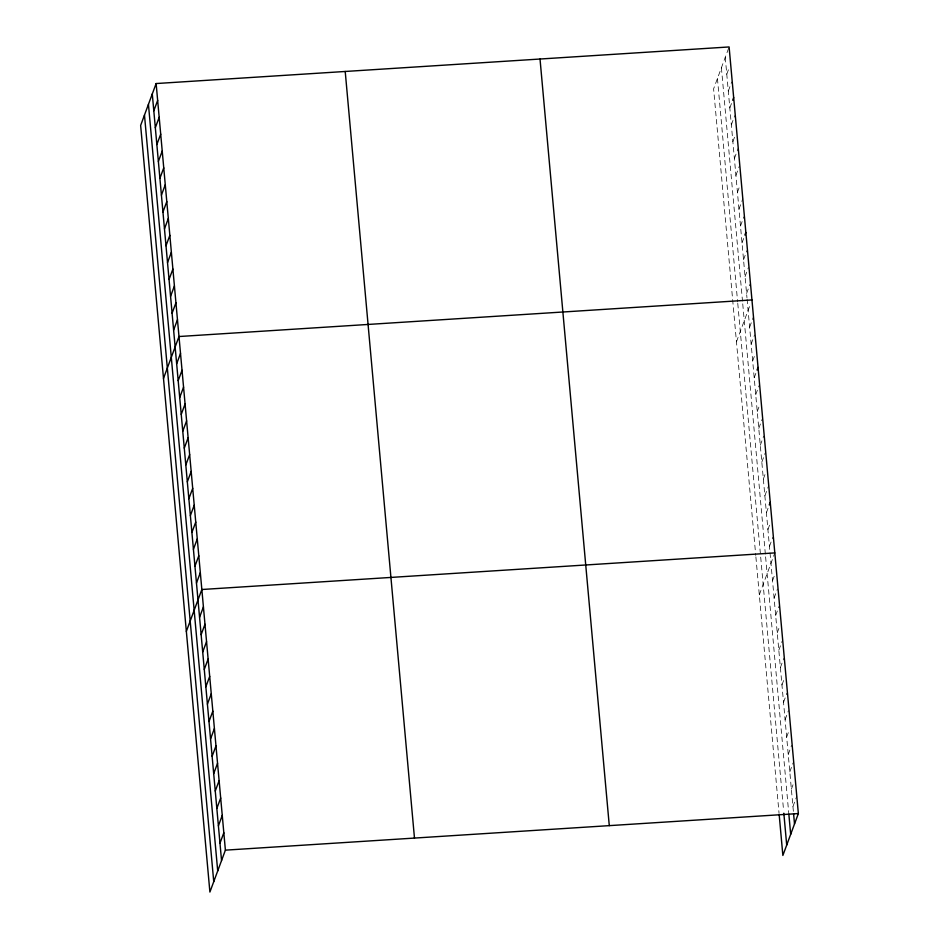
<?xml version="1.0" encoding="UTF-8"?>
<svg xmlns="http://www.w3.org/2000/svg" width="939" height="939" viewBox="0 0 939 939"><rect width="100%" height="100%" fill="white"/><g stroke="black" fill="none" stroke-linecap="round" stroke-linejoin="round"><path stroke-width="0.7" stroke-dasharray="4.7 3.52" d="M728.617 48.253L713.605 88.853L755.754 555.454M726.774 74.216L728.699 69.017M728.3 91.083L731.669 81.986M729.826 107.95L732.713 100.144M731.352 124.817L734.721 115.708M732.866 141.683L734.791 136.484M734.392 158.55L738.242 148.139M735.918 175.417L739.286 166.309M737.444 192.284L739.369 187.072M738.97 209.151L742.819 198.739M740.495 226.006L743.852 216.909M742.01 242.872L743.934 237.673M743.535 259.739L746.904 250.631M745.061 276.606L748.43 267.498M746.587 293.473L749.956 284.364M736.458 341.831L750.038 305.128M749.627 327.206L753.477 316.795M751.153 344.073L754.522 334.965M752.679 360.928L754.604 355.728M754.205 377.795L757.092 369.989M755.731 394.662L759.099 385.553M757.257 411.528L759.182 406.329M758.771 428.395L762.139 419.287M760.297 445.262L763.665 436.154M761.822 462.129L765.191 453.021M763.348 478.996L765.273 473.784M764.874 495.851L768.724 485.451M766.388 512.717L769.276 504.912M767.914 529.584L769.839 524.385M769.44 546.451L772.809 537.343M759.311 594.81L774.335 554.21M772.539 580.689L774.464 575.49M774.1 598.073L777.469 588.964M775.673 615.444L779.041 606.336M777.246 632.827L779.17 627.616M778.818 650.199L782.187 641.091M780.379 667.57L783.748 658.474M781.952 684.954L783.877 679.754M783.525 702.325L786.894 693.217M785.098 719.708L788.467 710.6M786.659 737.08L788.584 731.88M788.232 754.463L791.6 745.355M789.805 771.835L793.173 762.726M791.377 789.206L793.302 784.006M792.939 806.589L796.788 796.178M725.248 57.361L746.963 297.686M747.092 299.095L793.467 812.376M721.41 67.749L742.491 301.055M742.737 303.86L765.344 554.033M765.602 556.839L788.701 812.634M717.443 78.453L737.631 301.924M737.761 303.332L783.572 810.31M755.883 556.862L779.065 813.467"/><path stroke-width="1.41" d="M156.132 83.548L140.639 125.439L209.902 892.05L225.395 850.147L156.132 83.548L729.098 46.95L798.361 813.561L782.868 855.452L779.206 814.911M153.808 110.814L157.658 100.414M155.334 127.681L159.184 117.281M156.86 144.547L160.71 134.136M158.386 161.414L162.236 151.003M159.9 178.281L163.75 167.87M161.426 195.148L165.276 184.737M162.952 212.014L166.802 201.603M164.478 228.87L168.327 218.47M166.003 245.736L169.853 235.337M167.529 262.603L171.368 252.204M169.043 279.47L172.893 269.059M170.569 296.337L174.419 285.925M172.095 313.203L175.945 302.792M173.621 330.07L177.471 319.659M163.492 378.429L178.997 336.526L751.963 299.928M176.661 363.792L180.511 353.393M178.187 380.659L182.037 370.259M179.713 397.526L183.563 387.126M181.239 414.392L185.089 403.981M182.765 431.259L186.615 420.848M184.29 448.126L188.14 437.715M185.805 464.993L189.655 454.582M187.331 481.86L191.18 471.448M188.856 498.715L192.706 488.315M190.382 515.581L194.232 505.182M191.908 532.448L195.758 522.049M193.422 549.315L197.272 538.904M194.948 566.182L198.798 555.771M196.474 583.049L200.324 572.637M186.345 631.407L201.85 589.504L774.816 552.907M199.573 617.287L203.423 606.876M201.134 634.67L204.984 624.259M202.707 652.042L206.557 641.63M204.279 669.413L208.129 659.014M205.852 686.796L209.702 676.385M207.413 704.168L211.263 693.768M208.986 721.551L212.836 711.14M210.559 738.923L214.409 728.511M212.132 756.294L215.982 745.895M213.693 773.677L217.543 763.266M215.266 791.049L219.116 780.649M216.839 808.432L220.688 798.021M218.411 825.804L222.261 815.392M219.972 843.187L223.822 832.776M732.713 100.144L733.676 97.55M744.897 235.067L745.859 232.473M757.092 369.989L758.055 367.395M769.276 504.912L770.238 502.318M225.395 850.147L798.361 813.561M793.596 813.831L794.511 823.961M788.842 814.078L790.673 834.36M783.83 813.209L786.706 845.065M540.019 59.028L609.282 825.627M345.212 71.47L414.475 838.069M152.282 93.947L221.545 860.558M148.444 104.346L217.707 870.946M144.477 115.051L213.74 881.662"/></g></svg>
